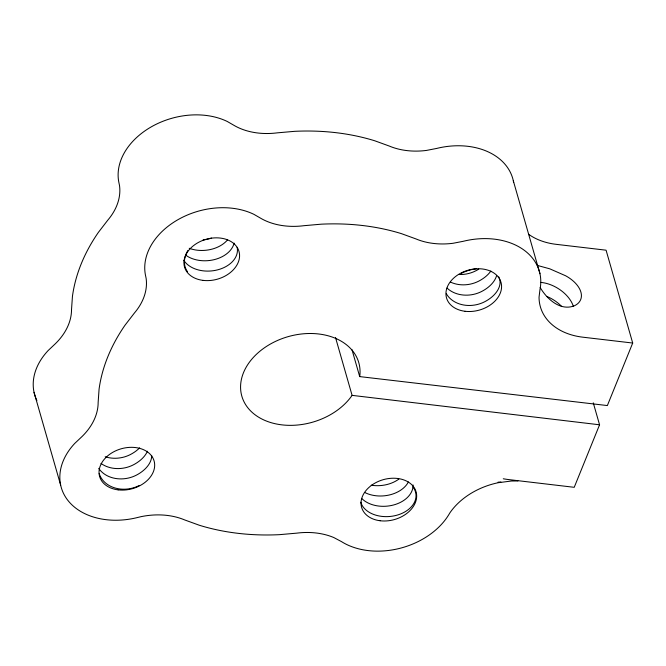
<?xml version="1.0" encoding="UTF-8"?>
<svg xmlns="http://www.w3.org/2000/svg" width="666" height="666" viewBox="0 0 666 666"><rect width="100%" height="100%" fill="white"/><g stroke="black" fill="none" stroke-linecap="round" stroke-linejoin="round"><path stroke-width="1" d="M528.687 234.34A64.377 47.086 -16 0 0 556.152 244.33L606.077 250.191L632.7 343.04L607.359 405.561L359.698 376.598L359.94 374.617A60.831 44.489 -16 0 0 283 338.286A60.831 44.489 -16 0 0 252.747 412.912A60.831 44.489 -16 0 0 350.774 397.219L352.089 395.363L335.514 337.537M593.264 402.83L599.567 424.791L574.225 487.312L509.265 479.653A70.812 41.908 22.1 0 1 503.28 478.771M517.948 480.96L511.405 481.018L498.193 482.717A64.377 47.086 -16 0 0 450.066 512.595L448.593 515.018A68.24 49.908 -16 0 1 341.5 541.625L333.808 537.545A64.377 47.086 -16 0 0 296.636 533.158L279.312 534.673A206.002 150.666 -16 0 1 199.276 525.233L184.732 519.955A64.377 47.086 -16 0 0 140.951 516.683L137.396 517.549A68.24 49.908 -16 0 1 68.839 501.565A68.24 49.908 -16 0 1 74.742 443.423L81.943 436.621A64.377 47.086 -16 0 0 98.143 402.464L99.067 389.219A206.002 150.666 -16 0 1 125.008 325.224L134.424 312.995A64.377 47.086 -16 0 0 146.12 278.305L145.571 275.682A68.24 49.908 -16 0 1 178.205 219.539A68.24 49.908 -16 0 1 253.904 214.335L261.663 218.806A64.377 47.086 -16 0 0 303.979 225.691L321.303 224.176A206.002 150.666 -16 0 1 401.34 233.616L415.884 238.894A64.377 47.086 -16 0 0 453.055 243.281L463.228 241.3A68.24 49.908 -16 0 1 539.968 289.585L539.044 297.202A64.377 47.086 -16 0 0 582.775 337.179L632.7 343.04M498.035 482.184L500.89 481.993M352.089 395.363L599.567 424.791M537.279 265.401L549.741 268.814L565.667 275.791A28.322 16.767 22 0 1 574.283 305.836C560.123 311.28 546.769 298.851 540.151 287.471M513.328 180.844L539.951 273.693M351.981 349.683L359.698 376.598M34.041 392.307L60.664 485.156M513.653 182.559A68.24 49.908 -16 0 0 436.596 148.451L426.431 150.433A64.377 47.086 -16 0 1 389.26 146.045L374.717 140.767A206.002 150.666 -16 0 0 294.68 131.327L277.356 132.842A64.377 47.086 -16 0 1 235.04 125.957L227.281 121.487A68.24 49.908 -16 0 0 151.582 126.69A68.24 49.908 -16 0 0 118.948 182.834L119.497 185.456A64.377 47.086 -16 0 1 107.8 220.146L98.385 232.376A206.002 150.666 -16 0 0 72.444 296.37L71.52 309.615A64.377 47.086 -16 0 1 55.311 343.773L48.118 350.574A68.24 49.908 -16 0 0 36.88 400.541M540.467 282.384A27.989 17.466 31.5 0 1 573.318 306.235M546.936 296.487A27.989 17.466 31.5 0 1 561.305 306.077M408.383 481.951A27.997 19.572 -5.1 0 1 364.901 492.557M413.062 484.956A27.997 19.572 -5.1 0 1 393.581 504.978A27.997 19.572 -5.1 0 1 361.929 498.659M413.103 487.121A27.997 19.572 -5.1 0 1 400.591 513.961A27.997 19.572 -5.1 0 1 363.12 506.934A27.997 20.979 -27.8 0 1 360.772 502.247M398.826 479.12A27.997 19.572 -5.1 0 1 371.22 485.198M447.036 288.062A27.997 22.86 -12.3 0 0 481.701 291.458A27.997 17.691 -18.7 0 0 496.661 275.424M446.328 293.731A27.997 22.86 -12.3 0 0 484.657 301.773A27.997 17.691 -18.7 0 0 498.717 276.856M458.924 274.5A27.997 22.86 -12.3 0 0 475.782 270.821A27.997 17.691 -18.7 0 0 478.754 269.139M490.867 271.037A27.997 17.691 -18.7 0 1 478.746 281.144A27.997 22.86 -12.3 0 1 450.541 282.118M461.38 273.318A27.997 17.691 -18.7 0 1 476.273 268.806M237.146 247.302A27.997 19.572 -5.1 0 1 217.965 269.763A27.997 19.572 -5.1 0 1 184.549 261.397A27.997 20.979 -27.8 0 1 183.816 260.298M227.547 239.843A27.997 19.572 -5.1 0 1 189.219 248.285M234.116 243.107A27.997 19.572 -5.1 0 1 214.169 259.657A27.997 19.572 -5.1 0 1 185.489 254.978M211.547 238.062A27.997 19.572 -5.1 0 1 203.063 239.935M187.512 271.711A27.997 20.979 -27.8 0 1 187.895 250.433M151.698 455.652A27.997 17.691 -18.7 0 1 136.28 475.199A27.997 22.86 -12.3 0 1 98.726 468.389M101.016 463.444A27.997 22.86 -12.3 0 0 133.317 464.876A27.997 17.691 -18.7 0 0 147.444 451.232M139.644 447.852A27.997 17.691 -18.7 0 1 130.361 454.57A27.997 22.86 -12.3 0 1 105.195 456.743M139.236 485.506A27.997 22.86 -12.3 0 1 99.184 473.493M465.043 311.28A28.322 20.713 -16 0 0 500.998 282.359A28.322 20.713 -16 0 0 455.236 276.765A28.322 20.713 -16 0 0 465.043 311.28M380.144 520.754A28.322 20.713 -16 0 0 416.092 491.841A28.322 20.713 -16 0 0 370.329 486.247A28.322 20.713 -16 0 0 380.144 520.754M118.148 489.86A28.322 20.713 -16 0 0 154.096 460.939A28.322 20.713 -16 0 0 108.333 455.344A28.322 20.713 -16 0 0 118.148 489.86M203.047 280.378A28.322 20.713 -16 0 0 239.002 251.457A28.322 20.713 -16 0 0 193.24 245.862A28.322 20.713 -16 0 0 203.047 280.378"/></g></svg>
